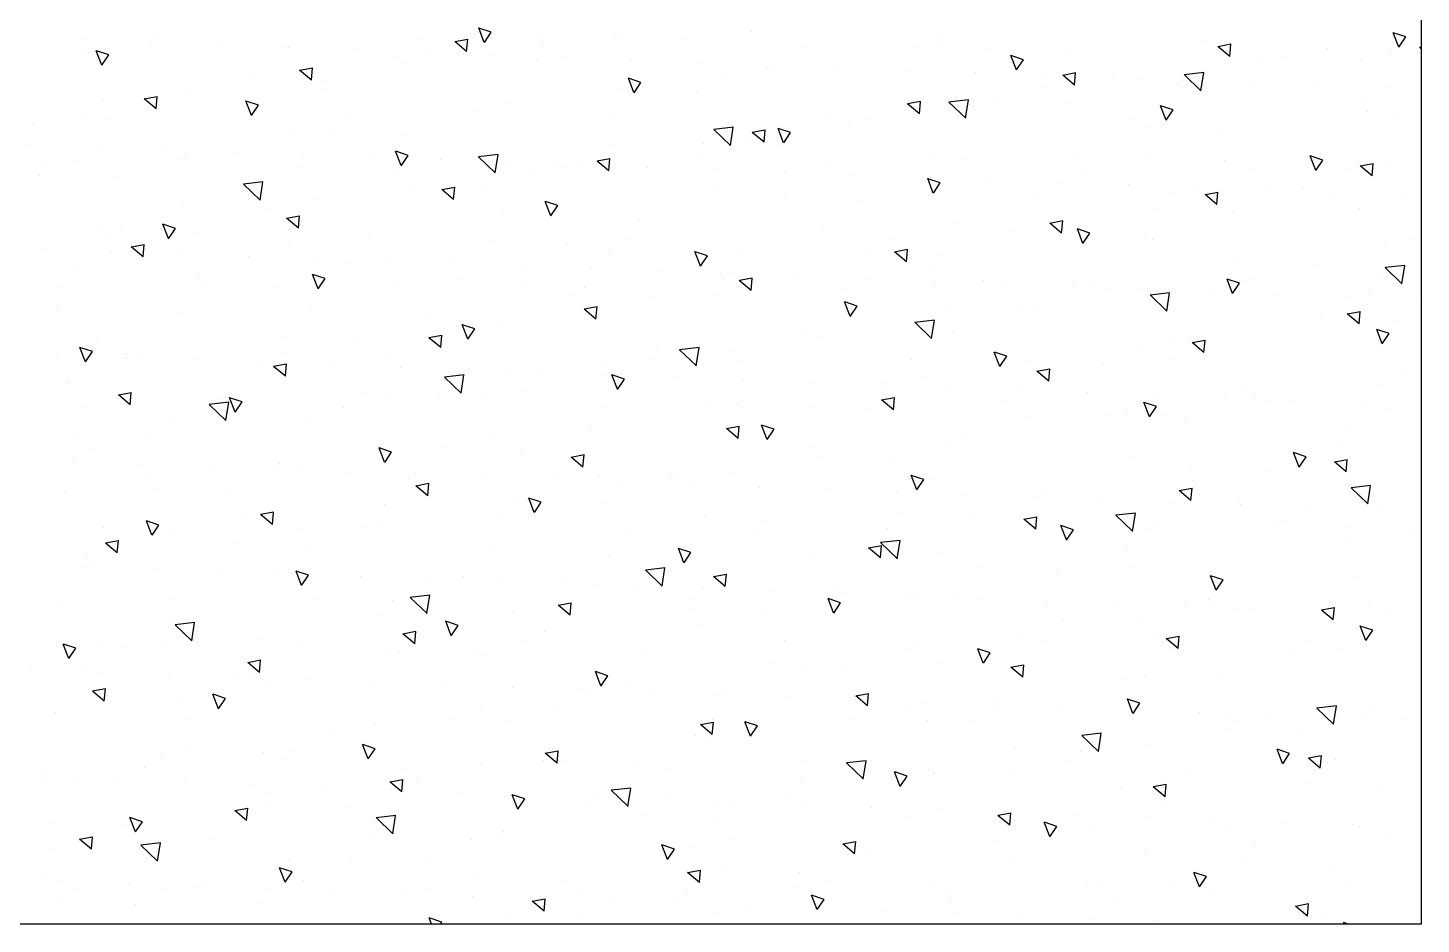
# Model space of a CAD drawing. Header units: metres. Extents: x 531689 to 532245, y 2673919 to 2674172.
# Drawn here: x 532012.807 to 532013.664, y 2674032.776 to 2674033.327 of the extents above; entities that cross this region are included whole.
import ezdxf

# ---------------------------------------------------------------- set-up
doc = ezdxf.new("R2010")
doc.units = ezdxf.units.M
doc.header["$MEASUREMENT"] = 0
doc.layers.add('IDT', color=7, linetype='Continuous')

# ---------------------------------------------------------------- blocks, each defined once
blk = doc.blocks.new('IDT')
at = {"layer": 'IDT', "color": 8}
for p, q in [((27.26703, 16.38292), (27.26703, 17.48292)), ((27.26703, 17.48292), (28.76703, 17.48292))]:
    blk.add_line(p, q, dxfattribs=at)
at = {"layer": 'IDT', "color": 8, "linetype": 'Continuous'}
for p, q in [((27.31197, 17.48292), (27.31468, 17.48201)), ((27.31437, 17.48292), (27.31472, 17.48199)), ((27.38587, 17.48277), (27.38587, 17.48277)), ((27.64554, 17.48283), (27.64554, 17.48283)), ((27.87056, 17.48292), (27.86974, 17.48169)), ((27.87599, 17.48292), (27.87746, 17.4791)), ((27.32651, 17.47671), (27.32651, 17.47671)), ((27.33704, 17.47796), (27.33638, 17.47037)), ((27.33705, 17.47796), (27.34434, 17.47184)), ((27.42815, 17.48123), (27.42815, 17.48123)), ((27.47043, 17.47969), (27.47043, 17.47969)), ((27.5127, 17.47814), (27.5127, 17.47814)), ((27.55498, 17.4766), (27.55498, 17.4766)), ((27.59726, 17.47505), (27.59726, 17.47505)), ((27.63868, 17.47401), (27.63442, 17.46769)), ((27.63872, 17.47399), (27.64214, 17.46509)), ((27.63954, 17.47351), (27.63954, 17.47351)), ((27.70217, 17.47594), (27.70217, 17.47594)), ((27.78413, 17.47798), (27.78413, 17.47798)), ((27.80672, 17.47498), (27.80605, 17.46738)), ((27.80672, 17.47498), (27.81402, 17.46885)), ((27.82901, 17.47749), (27.82901, 17.47749)), ((27.86974, 17.4817), (27.87741, 17.47912)), ((27.87492, 17.47588), (27.87492, 17.47588)), ((27.33635, 17.47052), (27.34431, 17.47199)), ((27.4546, 17.46712), (27.4546, 17.46712)), ((27.55588, 17.46976), (27.55588, 17.46976)), ((27.63442, 17.46769), (27.64209, 17.46512)), ((27.68181, 17.47196), (27.68181, 17.47196)), ((27.72409, 17.47042), (27.72409, 17.47042)), ((27.76637, 17.46888), (27.76637, 17.46888)), ((27.80602, 17.46753), (27.81398, 17.469)), ((27.80865, 17.46733), (27.80865, 17.46733)), ((27.85092, 17.46579), (27.85092, 17.46579)), ((27.981, 17.47051), (27.981, 17.47051)), ((28.05839, 17.47054), (28.05839, 17.47054)), ((28.10429, 17.46893), (28.10429, 17.46893)), ((27.31164, 17.45745), (27.31164, 17.45745)), ((27.39668, 17.46232), (27.39668, 17.46232)), ((27.40336, 17.46), (27.39909, 17.45368)), ((27.4034, 17.45998), (27.40682, 17.45109)), ((27.42036, 17.45799), (27.42036, 17.45799)), ((27.46626, 17.45637), (27.46626, 17.45637)), ((27.47246, 17.45707), (27.47246, 17.45707)), ((27.5575, 17.46194), (27.5575, 17.46194)), ((27.56985, 17.45814), (27.56985, 17.45814)), ((27.63328, 17.4567), (27.63328, 17.4567)), ((27.65181, 17.46018), (27.65181, 17.46018)), ((27.71119, 17.45735), (27.71052, 17.44976)), ((27.71119, 17.45735), (27.71849, 17.45123)), ((27.71832, 17.46157), (27.71832, 17.46157)), ((27.78526, 17.46281), (27.78526, 17.46281)), ((27.7941, 17.45633), (27.7941, 17.45633)), ((27.87914, 17.46119), (27.87914, 17.46119)), ((27.8932, 17.46424), (27.8932, 17.46424)), ((27.93548, 17.4627), (27.93548, 17.4627)), ((27.96609, 17.45711), (27.96183, 17.45079)), ((27.96614, 17.45709), (27.96955, 17.4482)), ((27.97776, 17.46115), (27.97776, 17.46115)), ((28.02003, 17.45961), (28.02003, 17.45961)), ((28.03996, 17.46082), (28.03996, 17.46082)), ((28.06231, 17.45807), (28.06231, 17.45807)), ((28.09626, 17.46153), (28.09626, 17.46153)), ((28.10459, 17.45652), (28.10459, 17.45652)), ((27.32228, 17.44932), (27.32228, 17.44932)), ((27.39909, 17.45369), (27.40677, 17.45111)), ((27.64973, 17.45104), (27.64973, 17.45104)), ((27.69563, 17.44942), (27.69563, 17.44942)), ((27.71049, 17.44991), (27.71846, 17.45138)), ((27.84868, 17.45272), (27.84868, 17.45272)), ((27.95492, 17.45595), (27.95492, 17.45595)), ((27.96183, 17.45079), (27.9695, 17.44822)), ((28.01463, 17.45586), (28.01463, 17.45586)), ((28.11573, 17.45558), (28.11573, 17.45558)), ((27.3766, 17.4433), (27.3766, 17.4433)), ((27.43754, 17.44034), (27.43754, 17.44034)), ((27.51949, 17.44239), (27.51949, 17.44239)), ((27.61566, 17.43973), (27.61499, 17.43214)), ((27.61566, 17.43973), (27.62296, 17.43361)), ((27.73077, 17.44311), (27.72651, 17.43679)), ((27.73082, 17.44308), (27.73423, 17.43419)), ((27.8791, 17.44409), (27.8791, 17.44409)), ((27.92501, 17.44247), (27.92501, 17.44247)), ((27.96394, 17.44374), (27.96394, 17.44374)), ((28.04459, 17.44415), (28.04284, 17.43285)), ((28.04454, 17.44412), (28.05485, 17.43423)), ((28.04589, 17.44578), (28.04589, 17.44578)), ((27.3688, 17.43189), (27.3688, 17.43189)), ((27.52962, 17.43151), (27.52962, 17.43151)), ((27.60597, 17.43635), (27.60597, 17.43635)), ((27.61497, 17.43229), (27.62293, 17.43376)), ((27.69044, 17.43114), (27.69044, 17.43114)), ((27.71637, 17.43492), (27.71637, 17.43492)), ((27.72651, 17.43679), (27.73418, 17.43421)), ((27.85125, 17.43076), (27.85125, 17.43076)), ((28.01207, 17.43039), (28.01207, 17.43039)), ((28.04278, 17.43286), (28.05484, 17.43426)), ((28.08464, 17.42931), (28.0926, 17.43078)), ((28.08533, 17.43675), (28.08467, 17.42916)), ((28.08533, 17.43675), (28.09263, 17.43063)), ((28.10848, 17.43713), (28.10848, 17.43713)), ((27.26717, 17.42326), (27.26717, 17.42326)), ((27.28698, 17.42991), (27.28698, 17.42991)), ((27.30522, 17.42254), (27.30522, 17.42254)), ((27.38718, 17.42459), (27.38718, 17.42459)), ((27.47045, 17.42458), (27.47045, 17.42458)), ((27.49545, 17.4291), (27.49119, 17.42278)), ((27.49119, 17.42278), (27.49886, 17.42021)), ((27.4955, 17.42908), (27.49891, 17.42019)), ((27.51635, 17.42296), (27.51635, 17.42296)), ((27.52013, 17.42211), (27.51947, 17.41452)), ((27.52013, 17.42211), (27.52743, 17.41599)), ((27.83162, 17.42594), (27.83162, 17.42594)), ((27.83535, 17.4294), (27.83535, 17.4294)), ((27.89985, 17.42731), (27.8981, 17.41601)), ((27.8998, 17.42729), (27.91011, 17.41739)), ((27.91358, 17.42798), (27.91358, 17.42798)), ((28.05818, 17.42621), (28.05392, 17.41989)), ((28.05823, 17.42619), (28.06165, 17.4173)), ((28.06472, 17.42245), (28.06472, 17.42245)), ((27.30945, 17.42171), (27.30945, 17.42171)), ((27.35172, 17.42017), (27.35172, 17.42017)), ((27.394, 17.41863), (27.394, 17.41863)), ((27.43628, 17.41708), (27.43628, 17.41708)), ((27.47856, 17.41554), (27.47856, 17.41554)), ((27.51944, 17.41467), (27.5274, 17.41614)), ((27.52083, 17.41399), (27.52083, 17.41399)), ((27.58405, 17.41712), (27.58405, 17.41712)), ((27.69982, 17.41763), (27.69982, 17.41763)), ((27.74572, 17.41601), (27.74572, 17.41601)), ((27.89805, 17.41602), (27.91011, 17.41743)), ((27.9898, 17.41913), (27.98914, 17.41154)), ((27.98981, 17.41913), (27.9971, 17.413)), ((28.05392, 17.41989), (28.0616, 17.41732)), ((28.11045, 17.42052), (28.11045, 17.42052)), ((27.42669, 17.40989), (27.42669, 17.40989)), ((27.56311, 17.41245), (27.56311, 17.41245)), ((27.60539, 17.4109), (27.60539, 17.4109)), ((27.64767, 17.40936), (27.64767, 17.40936)), ((27.68994, 17.40782), (27.68994, 17.40782)), ((27.69931, 17.40814), (27.69931, 17.40814)), ((27.73222, 17.40627), (27.73222, 17.40627)), ((27.75512, 17.41047), (27.75337, 17.39918)), ((27.75507, 17.41045), (27.76538, 17.40056)), ((27.7745, 17.40473), (27.7745, 17.40473)), ((27.78126, 17.41019), (27.78126, 17.41019)), ((27.82286, 17.41221), (27.8186, 17.40589)), ((27.8186, 17.40589), (27.82628, 17.40331)), ((27.82291, 17.41218), (27.82633, 17.40329)), ((27.92919, 17.41068), (27.92919, 17.41068)), ((27.9751, 17.40906), (27.9751, 17.40906)), ((27.98911, 17.41169), (27.99707, 17.41315)), ((27.29116, 17.39812), (27.29116, 17.39812)), ((27.33707, 17.3965), (27.33707, 17.3965)), ((27.42391, 17.39705), (27.43187, 17.39852)), ((27.4246, 17.40449), (27.42394, 17.3969)), ((27.4246, 17.40449), (27.4319, 17.39837)), ((27.45173, 17.39932), (27.45173, 17.39932)), ((27.58754, 17.3982), (27.58328, 17.39188)), ((27.58759, 17.39818), (27.59101, 17.38929)), ((27.65606, 17.40294), (27.65606, 17.40294)), ((27.75331, 17.39919), (27.76538, 17.40059)), ((27.81678, 17.40318), (27.81678, 17.40318)), ((27.85905, 17.40164), (27.85905, 17.40164)), ((27.89427, 17.40151), (27.89361, 17.39391)), ((27.89428, 17.4015), (27.90157, 17.39538)), ((27.90133, 17.40009), (27.90133, 17.40009)), ((27.94361, 17.39855), (27.94361, 17.39855)), ((27.97813, 17.40272), (27.97813, 17.40272)), ((27.98589, 17.39701), (27.98589, 17.39701)), ((27.4094, 17.38825), (27.4094, 17.38825)), ((27.52054, 17.39117), (27.52054, 17.39117)), ((27.56644, 17.38955), (27.56644, 17.38955)), ((27.56699, 17.39034), (27.56699, 17.39034)), ((27.57022, 17.38788), (27.57022, 17.38788)), ((27.58328, 17.39188), (27.59096, 17.38931)), ((27.61039, 17.39363), (27.60863, 17.38234)), ((27.61034, 17.39361), (27.62065, 17.38372)), ((27.64895, 17.39239), (27.64895, 17.39239)), ((27.88544, 17.39599), (27.88544, 17.39599)), ((27.89358, 17.39406), (27.90154, 17.39553)), ((28.02816, 17.39546), (28.02816, 17.39546)), ((28.07044, 17.39392), (28.07044, 17.39392)), ((28.09339, 17.39374), (28.09339, 17.39374)), ((28.11272, 17.39237), (28.11272, 17.39237)), ((28.11481, 17.38904), (28.11481, 17.38904)), ((27.31942, 17.38152), (27.31942, 17.38152)), ((27.32435, 17.38338), (27.32435, 17.38338)), ((27.32838, 17.37943), (27.33634, 17.3809)), ((27.32907, 17.38687), (27.32841, 17.37928)), ((27.32908, 17.38687), (27.33637, 17.38074)), ((27.35222, 17.38419), (27.34796, 17.37788)), ((27.35227, 17.38417), (27.35568, 17.37528)), ((27.48517, 17.38301), (27.48517, 17.38301)), ((27.60858, 17.38235), (27.62064, 17.38375)), ((27.64599, 17.38264), (27.64599, 17.38264)), ((27.73103, 17.3875), (27.73103, 17.3875)), ((27.74991, 17.38422), (27.74991, 17.38422)), ((27.79582, 17.3826), (27.79582, 17.3826)), ((27.79875, 17.38388), (27.79808, 17.37629)), ((27.79875, 17.38388), (27.80605, 17.37776)), ((27.80681, 17.38226), (27.80681, 17.38226)), ((27.84582, 17.38492), (27.84582, 17.38492)), ((27.89185, 17.38713), (27.89185, 17.38713)), ((27.91496, 17.3813), (27.9107, 17.37499)), ((27.91501, 17.38128), (27.91842, 17.37239)), ((27.96763, 17.38189), (27.96763, 17.38189)), ((28.05267, 17.38676), (28.05267, 17.38676)), ((27.34796, 17.37788), (27.35564, 17.3753)), ((27.43467, 17.37254), (27.43467, 17.37254)), ((27.46565, 17.3768), (27.4639, 17.3655)), ((27.4656, 17.37677), (27.47591, 17.36688)), ((27.47678, 17.37648), (27.47678, 17.37648)), ((27.51663, 17.37459), (27.51663, 17.37459)), ((27.79805, 17.37644), (27.80601, 17.37791)), ((27.9107, 17.37499), (27.91837, 17.37241)), ((27.96107, 17.37594), (27.96107, 17.37594)), ((27.97928, 17.37727), (27.97928, 17.37727)), ((28.02519, 17.37565), (28.02519, 17.37565)), ((28.04303, 17.37799), (28.04303, 17.37799)), ((27.34125, 17.36471), (27.34125, 17.36471)), ((27.38716, 17.36309), (27.38716, 17.36309)), ((27.46385, 17.36551), (27.47591, 17.36691)), ((27.67964, 17.3673), (27.67538, 17.36098)), ((27.67969, 17.36728), (27.6831, 17.35838)), ((27.70322, 17.36626), (27.70255, 17.35867)), ((27.70322, 17.36626), (27.71052, 17.36014)), ((27.70615, 17.36953), (27.70615, 17.36953)), ((27.7135, 17.36712), (27.7135, 17.36712)), ((27.93553, 17.36258), (27.93553, 17.36258)), ((27.27669, 17.3573), (27.27669, 17.3573)), ((27.30236, 17.35475), (27.30236, 17.35475)), ((27.31897, 17.35575), (27.31897, 17.35575)), ((27.32092, 17.35996), (27.31917, 17.34867)), ((27.32087, 17.35994), (27.33118, 17.35004)), ((27.36125, 17.35421), (27.36125, 17.35421)), ((27.38151, 17.35782), (27.38151, 17.35782)), ((27.38431, 17.35679), (27.38431, 17.35679)), ((27.44432, 17.35329), (27.44006, 17.34698)), ((27.44437, 17.35327), (27.44778, 17.34438)), ((27.54233, 17.35745), (27.54233, 17.35745)), ((27.57063, 17.35776), (27.57063, 17.35776)), ((27.61653, 17.35614), (27.61653, 17.35614)), ((27.67538, 17.36098), (27.68305, 17.35841)), ((27.70253, 17.35882), (27.71049, 17.36029)), ((27.70315, 17.35707), (27.70315, 17.35707)), ((27.82876, 17.35814), (27.82876, 17.35814)), ((27.86397, 17.3567), (27.86397, 17.3567)), ((27.91071, 17.36019), (27.91071, 17.36019)), ((28.02479, 17.35632), (28.02479, 17.35632)), ((27.29749, 17.35002), (27.29749, 17.35002)), ((27.31911, 17.34867), (27.33117, 17.35008)), ((27.40352, 17.35266), (27.40352, 17.35266)), ((27.44006, 17.34698), (27.44773, 17.3444)), ((27.4458, 17.35112), (27.4458, 17.35112)), ((27.48808, 17.34958), (27.48808, 17.34958)), ((27.53036, 17.34803), (27.53036, 17.34803)), ((27.57263, 17.34649), (27.57263, 17.34649)), ((27.58118, 17.34932), (27.58118, 17.34932)), ((27.60769, 17.34864), (27.60702, 17.34105)), ((27.60769, 17.34864), (27.61499, 17.34252)), ((27.61491, 17.34494), (27.61491, 17.34494)), ((27.8, 17.35081), (27.8, 17.35081)), ((27.84591, 17.34919), (27.84591, 17.34919)), ((28.00705, 17.3504), (28.00279, 17.34409)), ((28.0071, 17.35038), (28.01051, 17.34149)), ((28.07736, 17.34566), (28.0767, 17.33807)), ((28.07736, 17.34566), (28.08466, 17.33953)), ((28.10759, 17.35272), (28.10759, 17.35272)), ((27.52687, 17.34307), (27.52687, 17.34307)), ((27.607, 17.3412), (27.61496, 17.34267)), ((27.65719, 17.3434), (27.65719, 17.3434)), ((27.69644, 17.34034), (27.69644, 17.34034)), ((27.69947, 17.34185), (27.69947, 17.34185)), ((27.74174, 17.34031), (27.74174, 17.34031)), ((27.75624, 17.33612), (27.75624, 17.33612)), ((27.77173, 17.3364), (27.76747, 17.33008)), ((27.77178, 17.33638), (27.77519, 17.32748)), ((27.7784, 17.34239), (27.7784, 17.34239)), ((27.78402, 17.33876), (27.78402, 17.33876)), ((27.8263, 17.33722), (27.8263, 17.33722)), ((28.00279, 17.34409), (28.01047, 17.34151)), ((28.02937, 17.34386), (28.02937, 17.34386)), ((28.07528, 17.34224), (28.07528, 17.34224)), ((28.07667, 17.33822), (28.08463, 17.33968)), ((27.39134, 17.3313), (27.39134, 17.3313)), ((27.43725, 17.32968), (27.43725, 17.32968)), ((27.44887, 17.33153), (27.44887, 17.33153)), ((27.51216, 17.33102), (27.5115, 17.32343)), ((27.51216, 17.33102), (27.51946, 17.3249)), ((27.76747, 17.33008), (27.77515, 17.32751)), ((27.86858, 17.33568), (27.86858, 17.33568)), ((27.91085, 17.33413), (27.91085, 17.33413)), ((27.95313, 17.33259), (27.95313, 17.33259)), ((27.97527, 17.33492), (27.97527, 17.33492)), ((27.98183, 17.32803), (27.98117, 17.32044)), ((27.98184, 17.32803), (27.98913, 17.32191)), ((27.98562, 17.32917), (27.98562, 17.32917)), ((27.99541, 17.33104), (27.99541, 17.33104)), ((28.03769, 17.3295), (28.03769, 17.3295)), ((28.07996, 17.32795), (28.07996, 17.32795)), ((27.51147, 17.32358), (27.51943, 17.32505)), ((27.53641, 17.32239), (27.53215, 17.31608)), ((27.53646, 17.32237), (27.53987, 17.31348)), ((27.56413, 17.32255), (27.56413, 17.32255)), ((27.62072, 17.32435), (27.62072, 17.32435)), ((27.64608, 17.32459), (27.64608, 17.32459)), ((27.66662, 17.32273), (27.66662, 17.32273)), ((27.98114, 17.32059), (27.9891, 17.32206)), ((28.09053, 17.32594), (28.09053, 17.32594)), ((28.09915, 17.3195), (28.09488, 17.31318)), ((28.09919, 17.31948), (28.10261, 17.31059)), ((28.12224, 17.32641), (28.12224, 17.32641)), ((27.31655, 17.31373), (27.31655, 17.31373)), ((27.34759, 17.31661), (27.34759, 17.31661)), ((27.41663, 17.3134), (27.41597, 17.30581)), ((27.41664, 17.3134), (27.42393, 17.30727)), ((27.42211, 17.31419), (27.42211, 17.31419)), ((27.53215, 17.31608), (27.53982, 17.3135)), ((27.58293, 17.31381), (27.58293, 17.31381)), ((27.74375, 17.31344), (27.74375, 17.31344)), ((27.84295, 17.31713), (27.84295, 17.31713)), ((27.85009, 17.3174), (27.85009, 17.3174)), ((27.8863, 17.31041), (27.88564, 17.30282)), ((27.88631, 17.31041), (27.8936, 17.30429)), ((27.896, 17.31578), (27.896, 17.31578)), ((27.90457, 17.31307), (27.90457, 17.31307)), ((28.06539, 17.31269), (28.06539, 17.31269)), ((28.07947, 17.31045), (28.07947, 17.31045)), ((28.09489, 17.31319), (28.10256, 17.31061)), ((27.30109, 17.30839), (27.29683, 17.30207)), ((27.29683, 17.30207), (27.3045, 17.2995)), ((27.30114, 17.30837), (27.30455, 17.29947)), ((27.33707, 17.30932), (27.33707, 17.30932)), ((27.41594, 17.30596), (27.4239, 17.30743)), ((27.43181, 17.30475), (27.43181, 17.30475)), ((27.49789, 17.30895), (27.49789, 17.30895)), ((27.51376, 17.3068), (27.51376, 17.3068)), ((27.57696, 17.30966), (27.57696, 17.30966)), ((27.6587, 17.30857), (27.6587, 17.30857)), ((27.80633, 17.30271), (27.80633, 17.30271)), ((27.81952, 17.3082), (27.81952, 17.3082)), ((27.86383, 17.3055), (27.85956, 17.29918)), ((27.86387, 17.30547), (27.86729, 17.29658)), ((27.88561, 17.30297), (27.89357, 17.30444)), ((27.95821, 17.30815), (27.95821, 17.30815)), ((27.98034, 17.30782), (27.98034, 17.30782)), ((28.02357, 17.30861), (28.02182, 17.29731)), ((28.02352, 17.30858), (28.03383, 17.29869)), ((28.04017, 17.31019), (28.04017, 17.31019)), ((27.3211, 17.29577), (27.32044, 17.28818)), ((27.32111, 17.29577), (27.3284, 17.28965)), ((27.44143, 17.29789), (27.44143, 17.29789)), ((27.48734, 17.29627), (27.48734, 17.29627)), ((27.71064, 17.29933), (27.71064, 17.29933)), ((27.85956, 17.29918), (27.86724, 17.2966)), ((28.02176, 17.29732), (28.03382, 17.29872)), ((28.03571, 17.29576), (28.03571, 17.29576)), ((27.28563, 17.29209), (27.28563, 17.29209)), ((27.29949, 17.28695), (27.29949, 17.28695)), ((27.32041, 17.28834), (27.32837, 17.2898)), ((27.32791, 17.29055), (27.32791, 17.29055)), ((27.37019, 17.289), (27.37019, 17.289)), ((27.38145, 17.289), (27.38145, 17.289)), ((27.41247, 17.28746), (27.41247, 17.28746)), ((27.45474, 17.28591), (27.45474, 17.28591)), ((27.6285, 17.29149), (27.62424, 17.28517)), ((27.62424, 17.28517), (27.63192, 17.2826)), ((27.62855, 17.29147), (27.63197, 17.28258)), ((27.67081, 17.29094), (27.67081, 17.29094)), ((27.71671, 17.28932), (27.71671, 17.28932)), ((27.79008, 17.28535), (27.79804, 17.28682)), ((27.79078, 17.29279), (27.79011, 17.2852)), ((27.79078, 17.29279), (27.79808, 17.28667)), ((27.82589, 17.29035), (27.82589, 17.29035)), ((27.87883, 17.29177), (27.87708, 17.28048)), ((27.87878, 17.29175), (27.88909, 17.28185)), ((27.90785, 17.29239), (27.90785, 17.29239)), ((28.10472, 17.28493), (28.10472, 17.28493)), ((27.39318, 17.27749), (27.38892, 17.27117)), ((27.39323, 17.27746), (27.39665, 17.26857)), ((27.39422, 17.28376), (27.39422, 17.28376)), ((27.39768, 17.2832), (27.39768, 17.2832)), ((27.49702, 17.28437), (27.49702, 17.28437)), ((27.5393, 17.28282), (27.5393, 17.28282)), ((27.55504, 17.28338), (27.55504, 17.28338)), ((27.57832, 17.28153), (27.57832, 17.28153)), ((27.58158, 17.28128), (27.58158, 17.28128)), ((27.62385, 17.27974), (27.62385, 17.27974)), ((27.62705, 17.27625), (27.62705, 17.27625)), ((27.66613, 17.27819), (27.66613, 17.27819)), ((27.70841, 17.27665), (27.70841, 17.27665)), ((27.71586, 17.28301), (27.71586, 17.28301)), ((27.87668, 17.28263), (27.87668, 17.28263)), ((27.87703, 17.28048), (27.88909, 17.28189)), ((27.90018, 17.28399), (27.90018, 17.28399)), ((27.94609, 17.28237), (27.94609, 17.28237)), ((28.0375, 17.28226), (28.0375, 17.28226)), ((27.30805, 17.26981), (27.30805, 17.26981)), ((27.38892, 17.27117), (27.3966, 17.26859)), ((27.69358, 17.27255), (27.69358, 17.27255)), ((27.69456, 17.26773), (27.70252, 17.2692)), ((27.69525, 17.27517), (27.69458, 17.26758)), ((27.69525, 17.27517), (27.70255, 17.26905)), ((27.7341, 17.27493), (27.73235, 17.26364)), ((27.73405, 17.27491), (27.74436, 17.26502)), ((27.75069, 17.2751), (27.75069, 17.2751)), ((27.77553, 17.2746), (27.77553, 17.2746)), ((27.79296, 17.27356), (27.79296, 17.27356)), ((27.83524, 17.27201), (27.83524, 17.27201)), ((27.85642, 17.2693), (27.85642, 17.2693)), ((27.87752, 17.27047), (27.87752, 17.27047)), ((27.9198, 17.26893), (27.9198, 17.26893)), ((27.95592, 17.2746), (27.95166, 17.26828)), ((27.95166, 17.26828), (27.95933, 17.2657)), ((27.95597, 17.27457), (27.95938, 17.26568)), ((27.446, 17.26373), (27.446, 17.26373)), ((27.49152, 17.26448), (27.49152, 17.26448)), ((27.53743, 17.26286), (27.53743, 17.26286)), ((27.7206, 17.26059), (27.71634, 17.25427)), ((27.72065, 17.26057), (27.72406, 17.25168)), ((27.73229, 17.26365), (27.74435, 17.26505)), ((27.96207, 17.26738), (27.96207, 17.26738)), ((27.9724, 17.26713), (27.9724, 17.26713)), ((28.00435, 17.26584), (28.00435, 17.26584)), ((28.04663, 17.26429), (28.04663, 17.26429)), ((28.0858, 17.26235), (28.0858, 17.26235)), ((28.08891, 17.26275), (28.08891, 17.26275)), ((27.56126, 17.25475), (27.56126, 17.25475)), ((27.58937, 17.2581), (27.58761, 17.2468)), ((27.58932, 17.25807), (27.59962, 17.24818)), ((27.59903, 17.25011), (27.60699, 17.25158)), ((27.59972, 17.25755), (27.59906, 17.24996)), ((27.59972, 17.25755), (27.60702, 17.25142)), ((27.64322, 17.2568), (27.64322, 17.2568)), ((27.71634, 17.25427), (27.72401, 17.2517)), ((27.7209, 17.25753), (27.7209, 17.25753)), ((27.7668, 17.25591), (27.7668, 17.25591)), ((27.95027, 17.25058), (27.95027, 17.25058)), ((28.06939, 17.25456), (28.06873, 17.24697)), ((28.0694, 17.25456), (28.07669, 17.24844)), ((28.08766, 17.25815), (28.08766, 17.25815)), ((27.31369, 17.24593), (27.31369, 17.24593)), ((27.44777, 17.24979), (27.44777, 17.24979)), ((27.48528, 17.24659), (27.48102, 17.24027)), ((27.48533, 17.24656), (27.48874, 17.23767)), ((27.58756, 17.24681), (27.59962, 17.24821)), ((27.67714, 17.24284), (27.67714, 17.24284)), ((27.84009, 17.24933), (27.84009, 17.24933)), ((27.99618, 17.24896), (27.99618, 17.24896)), ((28.0373, 17.2424), (28.0373, 17.2424)), ((28.04801, 17.24369), (28.04375, 17.23738)), ((28.04806, 17.24367), (28.05148, 17.23478)), ((28.0687, 17.24712), (28.07666, 17.24859)), ((27.274, 17.2405), (27.274, 17.2405)), ((27.31224, 17.23802), (27.31224, 17.23802)), ((27.34978, 17.23526), (27.34978, 17.23526)), ((27.35814, 17.2364), (27.35814, 17.2364)), ((27.42894, 17.23695), (27.42894, 17.23695)), ((27.43482, 17.24012), (27.43482, 17.24012)), ((27.44463, 17.24126), (27.44288, 17.22996)), ((27.44458, 17.24123), (27.45489, 17.23134)), ((27.48102, 17.24027), (27.48869, 17.23769)), ((27.5035, 17.23249), (27.51146, 17.23396)), ((27.50419, 17.23993), (27.50353, 17.23233)), ((27.50419, 17.23993), (27.51149, 17.2338)), ((27.5106, 17.23488), (27.5106, 17.23488)), ((27.5109, 17.239), (27.5109, 17.239)), ((27.59564, 17.23975), (27.59564, 17.23975)), ((27.67142, 17.23451), (27.67142, 17.23451)), ((27.75646, 17.23938), (27.75646, 17.23938)), ((27.83224, 17.23413), (27.83224, 17.23413)), ((27.90651, 17.23589), (27.90651, 17.23589)), ((27.91728, 17.239), (27.91728, 17.239)), ((27.95535, 17.24035), (27.95535, 17.24035)), ((27.97386, 17.23694), (27.9732, 17.22935)), ((27.97387, 17.23694), (27.98116, 17.23082)), ((27.99306, 17.23376), (27.99306, 17.23376)), ((28.04375, 17.23738), (28.05143, 17.2348)), ((28.0781, 17.23863), (28.0781, 17.23863)), ((27.29376, 17.22794), (27.29376, 17.22794)), ((27.33604, 17.2264), (27.33604, 17.2264)), ((27.37832, 17.22485), (27.37832, 17.22485)), ((27.44283, 17.22997), (27.45489, 17.23137)), ((27.54161, 17.23107), (27.54161, 17.23107)), ((27.58752, 17.22945), (27.58752, 17.22945)), ((27.70777, 17.23153), (27.70777, 17.23153)), ((27.81269, 17.22969), (27.80843, 17.22337)), ((27.81274, 17.22967), (27.81615, 17.22078)), ((27.97317, 17.2295), (27.98113, 17.23097)), ((27.26848, 17.22333), (27.26848, 17.22333)), ((27.29663, 17.21916), (27.29663, 17.21916)), ((27.2999, 17.22442), (27.29815, 17.21313)), ((27.29985, 17.2244), (27.31016, 17.2145)), ((27.37858, 17.2212), (27.37858, 17.2212)), ((27.40797, 17.21487), (27.41593, 17.21633)), ((27.40866, 17.2223), (27.408, 17.21471)), ((27.40867, 17.2223), (27.41596, 17.21618)), ((27.4206, 17.22331), (27.4206, 17.22331)), ((27.46287, 17.22176), (27.46287, 17.22176)), ((27.49786, 17.21638), (27.49786, 17.21638)), ((27.50515, 17.22022), (27.50515, 17.22022)), ((27.54743, 17.21868), (27.54743, 17.21868)), ((27.58971, 17.21713), (27.58971, 17.21713)), ((27.77099, 17.22412), (27.77099, 17.22412)), ((27.80843, 17.22337), (27.81611, 17.2208)), ((27.81689, 17.2225), (27.81689, 17.2225)), ((27.82303, 17.22255), (27.82303, 17.22255)), ((27.87833, 17.21932), (27.87767, 17.21173)), ((27.87834, 17.21932), (27.88563, 17.2132)), ((27.90499, 17.2246), (27.90499, 17.2246)), ((28.00036, 17.21717), (28.00036, 17.21717)), ((28.10186, 17.21713), (28.10186, 17.21713)), ((27.29809, 17.21313), (27.31015, 17.21454)), ((27.40694, 17.20969), (27.40694, 17.20969)), ((27.56776, 17.20932), (27.56776, 17.20932)), ((27.57737, 17.21568), (27.57311, 17.20937)), ((27.57311, 17.20937), (27.58079, 17.20679)), ((27.57546, 17.21373), (27.57546, 17.21373)), ((27.57742, 17.21566), (27.58083, 17.20677)), ((27.63198, 17.21559), (27.63198, 17.21559)), ((27.67426, 17.21404), (27.67426, 17.21404)), ((27.71654, 17.2125), (27.71654, 17.2125)), ((27.72723, 17.20943), (27.72723, 17.20943)), ((27.72858, 17.20894), (27.72858, 17.20894)), ((27.75882, 17.21095), (27.75882, 17.21095)), ((27.80109, 17.20941), (27.80109, 17.20941)), ((27.84337, 17.20787), (27.84337, 17.20787)), ((27.87764, 17.21188), (27.8856, 17.21335)), ((27.88939, 17.20857), (27.88939, 17.20857)), ((28.04627, 17.21555), (28.04627, 17.21555)), ((28.05021, 17.2082), (28.05021, 17.2082)), ((27.31313, 17.20468), (27.31247, 17.19709)), ((27.31314, 17.20468), (27.32043, 17.19856)), ((27.34205, 17.20168), (27.33779, 17.19536)), ((27.3421, 17.20166), (27.34551, 17.19277)), ((27.36233, 17.20461), (27.36233, 17.20461)), ((27.40823, 17.20299), (27.40823, 17.20299)), ((27.69071, 17.20475), (27.69071, 17.20475)), ((27.77267, 17.2068), (27.77267, 17.2068)), ((27.78281, 17.2017), (27.78214, 17.19411)), ((27.78281, 17.2017), (27.79011, 17.19558)), ((27.88565, 17.20632), (27.88565, 17.20632)), ((27.92793, 17.20478), (27.92793, 17.20478)), ((27.9566, 17.20248), (27.9566, 17.20248)), ((27.96954, 17.19933), (27.96954, 17.19933)), ((27.9702, 17.20323), (27.9702, 17.20323)), ((28.01248, 17.20169), (28.01248, 17.20169)), ((28.05476, 17.20014), (28.05476, 17.20014)), ((27.31244, 17.19724), (27.3204, 17.19871)), ((27.33779, 17.19536), (27.34547, 17.19279)), ((27.44314, 17.19594), (27.44314, 17.19594)), ((27.5917, 17.19766), (27.5917, 17.19766)), ((27.63761, 17.19604), (27.63761, 17.19604)), ((27.78211, 17.19426), (27.79008, 17.19573)), ((27.82108, 17.19071), (27.82108, 17.19071)), ((27.90479, 17.19879), (27.90053, 17.19247)), ((27.90053, 17.19247), (27.9082, 17.1899)), ((27.90484, 17.19877), (27.90825, 17.18987)), ((28.0848, 17.19035), (28.0848, 17.19035)), ((28.09704, 17.1986), (28.09704, 17.1986)), ((27.31857, 17.18992), (27.31857, 17.18992)), ((27.54795, 17.18297), (27.54795, 17.18297)), ((27.5584, 17.18696), (27.5584, 17.18696)), ((27.64035, 17.189), (27.64035, 17.189)), ((27.66947, 17.18478), (27.66521, 17.17847)), ((27.66951, 17.18476), (27.67293, 17.17587)), ((27.68728, 17.18408), (27.68661, 17.17649)), ((27.68728, 17.18408), (27.69458, 17.17795)), ((27.86698, 17.18909), (27.86698, 17.18909)), ((28.05045, 17.18376), (28.05045, 17.18376)), ((28.09636, 17.18214), (28.09636, 17.18214)), ((27.31082, 17.17814), (27.31082, 17.17814)), ((27.66521, 17.17847), (27.67288, 17.17589)), ((27.68659, 17.17664), (27.69455, 17.17811)), ((27.77732, 17.17602), (27.77732, 17.17602)), ((27.83722, 17.18153), (27.83722, 17.18153)), ((28.03444, 17.1746), (28.03444, 17.1746)), ((27.28672, 17.16643), (27.28672, 17.16643)), ((27.41242, 17.1712), (27.41242, 17.1712)), ((27.42608, 17.16916), (27.42608, 17.16916)), ((27.43415, 17.17078), (27.42988, 17.16446)), ((27.43419, 17.17076), (27.43761, 17.16186)), ((27.44754, 17.16606), (27.44754, 17.16606)), ((27.45833, 17.16958), (27.45833, 17.16958)), ((27.50804, 17.17121), (27.50804, 17.17121)), ((27.59175, 17.16646), (27.59109, 17.15886)), ((27.59175, 17.16645), (27.59905, 17.16033)), ((27.60836, 17.16569), (27.60836, 17.16569)), ((27.76917, 17.16531), (27.76917, 17.16531)), ((27.92999, 17.16494), (27.92999, 17.16494)), ((27.95248, 17.17255), (27.95248, 17.17255)), ((27.99688, 17.16789), (27.99262, 17.16157)), ((27.99693, 17.16787), (28.00034, 17.15897)), ((28.00255, 17.17307), (28.0008, 17.16177)), ((28.0025, 17.17304), (28.01281, 17.16315)), ((28.00669, 17.16907), (28.00669, 17.16907)), ((27.30329, 17.16198), (27.30329, 17.16198)), ((27.34556, 17.16044), (27.34556, 17.16044)), ((27.36249, 17.16119), (27.36249, 17.16119)), ((27.36866, 17.15651), (27.36866, 17.15651)), ((27.38784, 17.15889), (27.38784, 17.15889)), ((27.42989, 17.16446), (27.43756, 17.16189)), ((27.43012, 17.15735), (27.43012, 17.15735)), ((27.52331, 17.16082), (27.52331, 17.16082)), ((27.59106, 17.15902), (27.59902, 17.16048)), ((27.64179, 17.16425), (27.64179, 17.16425)), ((27.68413, 17.16044), (27.68413, 17.16044)), ((27.6877, 17.16263), (27.6877, 17.16263)), ((27.70491, 17.16374), (27.70491, 17.16374)), ((27.84495, 17.16007), (27.84495, 17.16007)), ((27.85781, 17.15623), (27.85606, 17.14494)), ((27.85776, 17.15621), (27.86807, 17.14631)), ((27.87117, 17.1573), (27.87117, 17.1573)), ((27.90212, 17.1568), (27.90212, 17.1568)), ((27.99262, 17.16157), (28.00029, 17.159)), ((28.00074, 17.16178), (28.0128, 17.16318)), ((28.00577, 17.15969), (28.00577, 17.15969)), ((28.06073, 17.15603), (28.06869, 17.1575)), ((28.06142, 17.16347), (28.06076, 17.15588)), ((28.06143, 17.16347), (28.06872, 17.15735)), ((28.09081, 17.16456), (28.09081, 17.16456)), ((27.29376, 17.15136), (27.29376, 17.15136)), ((27.37572, 17.15341), (27.37572, 17.15341)), ((27.4724, 17.1558), (27.4724, 17.1558)), ((27.49622, 17.14883), (27.49556, 17.14124)), ((27.49622, 17.14883), (27.50352, 17.14271)), ((27.51467, 17.15426), (27.51467, 17.15426)), ((27.55695, 17.15271), (27.55695, 17.15271)), ((27.59804, 17.14956), (27.59804, 17.14956)), ((27.59923, 17.15117), (27.59923, 17.15117)), ((27.64151, 17.14962), (27.64151, 17.14962)), ((27.68378, 17.14808), (27.68378, 17.14808)), ((27.76156, 17.15388), (27.7573, 17.14757)), ((27.7573, 17.14757), (27.76497, 17.14499)), ((27.76161, 17.15386), (27.76502, 17.14497)), ((27.82016, 17.15476), (27.82016, 17.15476)), ((27.91707, 17.15568), (27.91707, 17.15568)), ((28.09899, 17.14933), (28.09899, 17.14933)), ((28.10054, 17.15035), (28.10054, 17.15035)), ((27.27904, 17.14312), (27.27904, 17.14312)), ((27.49553, 17.14139), (27.50349, 17.14286)), ((27.52624, 17.13988), (27.52198, 17.13356)), ((27.52629, 17.13986), (27.5297, 17.13096)), ((27.57259, 17.14594), (27.57259, 17.14594)), ((27.71308, 17.13939), (27.71133, 17.1281)), ((27.71303, 17.13937), (27.72334, 17.12948)), ((27.72606, 17.14654), (27.72606, 17.14654)), ((27.76834, 17.14499), (27.76834, 17.14499)), ((27.7698, 17.13901), (27.7698, 17.13901)), ((27.81062, 17.14345), (27.81062, 17.14345)), ((27.82741, 17.14261), (27.82741, 17.14261)), ((27.85289, 17.1419), (27.85289, 17.1419)), ((27.85601, 17.14494), (27.86807, 17.14635)), ((27.89517, 17.14036), (27.89517, 17.14036)), ((27.9652, 17.13841), (27.97316, 17.13988)), ((27.96589, 17.14585), (27.96523, 17.13826)), ((27.9659, 17.14585), (27.97319, 17.13973)), ((27.40069, 17.13121), (27.40003, 17.12362)), ((27.4007, 17.13121), (27.40799, 17.12509)), ((27.41965, 17.13563), (27.41965, 17.13563)), ((27.46251, 17.13779), (27.46251, 17.13779)), ((27.50842, 17.13617), (27.50842, 17.13617)), ((27.52198, 17.13356), (27.52965, 17.13099)), ((27.58047, 17.13525), (27.58047, 17.13525)), ((27.68785, 17.13696), (27.68785, 17.13696)), ((27.69188, 17.13084), (27.69188, 17.13084)), ((27.74129, 17.13488), (27.74129, 17.13488)), ((27.90211, 17.13451), (27.90211, 17.13451)), ((27.93745, 17.13881), (27.93745, 17.13881)), ((27.96668, 17.13154), (27.96668, 17.13154)), ((27.97973, 17.13727), (27.97973, 17.13727)), ((28.022, 17.13573), (28.022, 17.13573)), ((28.05678, 17.13566), (28.05678, 17.13566)), ((28.06293, 17.13413), (28.06293, 17.13413)), ((28.06428, 17.13418), (28.06428, 17.13418)), ((28.08897, 17.13699), (28.08471, 17.13067)), ((28.08471, 17.13067), (28.09239, 17.12809)), ((28.08902, 17.13696), (28.09244, 17.12807)), ((28.10656, 17.13264), (28.10656, 17.13264)), ((27.29092, 17.12587), (27.28666, 17.11955)), ((27.29097, 17.12585), (27.29438, 17.11696)), ((27.4, 17.12377), (27.40796, 17.12524)), ((27.41875, 17.1231), (27.41875, 17.1231)), ((27.44027, 17.12814), (27.44027, 17.12814)), ((27.56834, 17.12256), (27.56659, 17.11126)), ((27.56829, 17.12253), (27.5786, 17.11264)), ((27.71127, 17.12811), (27.72333, 17.12951)), ((27.73779, 17.12922), (27.73779, 17.12922)), ((27.85365, 17.12298), (27.84939, 17.11666)), ((27.8537, 17.12296), (27.85712, 17.11407)), ((27.86967, 17.12079), (27.87763, 17.12226)), ((27.87037, 17.12823), (27.8697, 17.12064)), ((27.87037, 17.12823), (27.87767, 17.12211)), ((27.92126, 17.12389), (27.92126, 17.12389)), ((27.96716, 17.12227), (27.96716, 17.12227)), ((28.08193, 17.12256), (28.08193, 17.12256)), ((27.28666, 17.11956), (27.29433, 17.11698)), ((27.30516, 17.11359), (27.3045, 17.106)), ((27.30517, 17.11359), (27.31246, 17.10747)), ((27.55553, 17.11916), (27.55553, 17.11916)), ((27.63749, 17.12121), (27.63749, 17.12121)), ((27.64813, 17.11615), (27.64813, 17.11615)), ((27.83436, 17.11374), (27.83436, 17.11374)), ((27.84939, 17.11666), (27.85707, 17.11409)), ((27.28323, 17.11133), (27.28323, 17.11133)), ((27.30447, 17.10615), (27.31243, 17.10762)), ((27.30796, 17.11034), (27.30796, 17.11034)), ((27.32913, 17.10971), (27.32913, 17.10971)), ((27.42361, 17.10572), (27.42186, 17.09442)), ((27.42356, 17.10569), (27.43387, 17.0958)), ((27.56654, 17.11127), (27.5786, 17.11267)), ((27.61833, 17.10898), (27.61407, 17.10266)), ((27.61838, 17.10895), (27.6218, 17.10006)), ((27.77414, 17.10317), (27.78211, 17.10464)), ((27.77484, 17.11061), (27.77417, 17.10302)), ((27.77484, 17.11061), (27.78214, 17.10448)), ((27.8775, 17.1092), (27.8775, 17.1092)), ((27.94962, 17.10476), (27.94962, 17.10476)), ((28.03157, 17.10681), (28.03157, 17.10681)), ((27.26995, 17.09832), (27.26995, 17.09832)), ((27.31223, 17.09677), (27.31223, 17.09677)), ((27.42322, 17.10136), (27.42322, 17.10136)), ((27.50517, 17.10341), (27.50517, 17.10341)), ((27.5126, 17.10438), (27.5126, 17.10438)), ((27.55851, 17.10276), (27.55851, 17.10276)), ((27.61407, 17.10266), (27.62175, 17.10008)), ((27.74198, 17.09743), (27.74198, 17.09743)), ((28.10687, 17.10225), (28.10687, 17.10225)), ((27.27888, 17.08888), (27.27712, 17.07759)), ((27.27883, 17.08886), (27.28913, 17.07897)), ((27.29943, 17.09237), (27.29943, 17.09237)), ((27.3545, 17.09523), (27.3545, 17.09523)), ((27.38301, 17.09497), (27.37875, 17.08865)), ((27.37875, 17.08865), (27.38643, 17.08608)), ((27.38306, 17.09495), (27.38647, 17.08606)), ((27.39678, 17.09368), (27.39678, 17.09368)), ((27.4218, 17.09443), (27.43387, 17.09584)), ((27.43906, 17.09214), (27.43906, 17.09214)), ((27.46025, 17.092), (27.46025, 17.092)), ((27.46884, 17.08969), (27.46884, 17.08969)), ((27.48134, 17.0906), (27.48134, 17.0906)), ((27.52361, 17.08905), (27.52361, 17.08905)), ((27.56589, 17.08751), (27.56589, 17.08751)), ((27.62107, 17.09162), (27.62107, 17.09162)), ((27.67931, 17.09298), (27.67864, 17.08539)), ((27.67931, 17.09298), (27.68661, 17.08686)), ((27.70204, 17.09594), (27.70204, 17.09594)), ((27.78189, 17.09125), (27.78189, 17.09125)), ((27.78788, 17.09581), (27.78788, 17.09581)), ((27.89926, 17.08901), (27.89926, 17.08901)), ((27.94575, 17.09208), (27.94149, 17.08576)), ((27.94271, 17.09087), (27.94271, 17.09087)), ((27.9458, 17.09206), (27.94921, 17.08317)), ((27.97135, 17.09048), (27.97135, 17.09048)), ((28.01725, 17.08886), (28.01725, 17.08886)), ((28.10352, 17.0905), (28.10352, 17.0905)), ((27.27707, 17.07759), (27.28913, 17.079)), ((27.2909, 17.08357), (27.2909, 17.08357)), ((27.37286, 17.08561), (27.37286, 17.08561)), ((27.37521, 17.08713), (27.37521, 17.08713)), ((27.53603, 17.08675), (27.53603, 17.08675)), ((27.60817, 17.08596), (27.60817, 17.08596)), ((27.65045, 17.08442), (27.65045, 17.08442)), ((27.67862, 17.08555), (27.68658, 17.08701)), ((27.69273, 17.08287), (27.69273, 17.08287)), ((27.69684, 17.08638), (27.69684, 17.08638)), ((27.69822, 17.08274), (27.69822, 17.08274)), ((27.735, 17.08133), (27.735, 17.08133)), ((27.77728, 17.07979), (27.77728, 17.07979)), ((27.8173, 17.08696), (27.8173, 17.08696)), ((27.85766, 17.086), (27.85766, 17.086)), ((27.94149, 17.08576), (27.94916, 17.08319)), ((28.01848, 17.08563), (28.01848, 17.08563)), ((28.09613, 17.08154), (28.09613, 17.08154)), ((27.33332, 17.07792), (27.33332, 17.07792)), ((27.37922, 17.0763), (27.37922, 17.0763)), ((27.56269, 17.07097), (27.56269, 17.07097)), ((27.56973, 17.07814), (27.56973, 17.07814)), ((27.58378, 17.07536), (27.58312, 17.06777)), ((27.58378, 17.07536), (27.59108, 17.06924)), ((27.71043, 17.07808), (27.70617, 17.07176)), ((27.70617, 17.07176), (27.71384, 17.06918)), ((27.71048, 17.07805), (27.71389, 17.06916)), ((27.76694, 17.07121), (27.76694, 17.07121)), ((27.81956, 17.07824), (27.81956, 17.07824)), ((27.86184, 17.0767), (27.86184, 17.0767)), ((27.90411, 17.07515), (27.90411, 17.07515)), ((27.92759, 17.07579), (27.92759, 17.07579)), ((27.94639, 17.07361), (27.94639, 17.07361)), ((27.98867, 17.07206), (27.98867, 17.07206)), ((28.03095, 17.07052), (28.03095, 17.07052)), ((28.05345, 17.07238), (28.05279, 17.06479)), ((28.05346, 17.07238), (28.06075, 17.06626)), ((27.27155, 17.06194), (27.27155, 17.06194)), ((27.28956, 17.06323), (27.28956, 17.06323)), ((27.47511, 17.06407), (27.47085, 17.05775)), ((27.47516, 17.06405), (27.47857, 17.05516)), ((27.58309, 17.06792), (27.59105, 17.06939)), ((27.6086, 17.06935), (27.6086, 17.06935)), ((27.68498, 17.06916), (27.68498, 17.06916)), ((27.79207, 17.06402), (27.79207, 17.06402)), ((27.83797, 17.0624), (27.83797, 17.0624)), ((27.96381, 17.06374), (27.96381, 17.06374)), ((28.05276, 17.06494), (28.06072, 17.06641)), ((28.07322, 17.06898), (28.07322, 17.06898)), ((28.1155, 17.06743), (28.1155, 17.06743)), ((27.43236, 17.06156), (27.43236, 17.06156)), ((27.43741, 17.06035), (27.43741, 17.06035)), ((27.47085, 17.05775), (27.47852, 17.05518)), ((27.48825, 17.05774), (27.48759, 17.05015)), ((27.48826, 17.05774), (27.49555, 17.05162)), ((27.51893, 17.05628), (27.51893, 17.05628)), ((27.59318, 17.06119), (27.59318, 17.06119)), ((27.63462, 17.05341), (27.63462, 17.05341)), ((27.754, 17.06082), (27.754, 17.06082)), ((27.91482, 17.06044), (27.91482, 17.06044)), ((27.95792, 17.05476), (27.95726, 17.04717)), ((27.95793, 17.05476), (27.96522, 17.04863)), ((28.02144, 17.05707), (28.02144, 17.05707)), ((28.03784, 17.06118), (28.03358, 17.05486)), ((28.03358, 17.05486), (28.04126, 17.05229)), ((28.03789, 17.06116), (28.0413, 17.05226)), ((28.06734, 17.05545), (28.06734, 17.05545)), ((28.07564, 17.06007), (28.07564, 17.06007)), ((28.07907, 17.05476), (28.07907, 17.05476)), ((27.48756, 17.0503), (27.49552, 17.05177)), ((27.55267, 17.05137), (27.55267, 17.05137)), ((27.74831, 17.04933), (27.74831, 17.04933)), ((27.80252, 17.04717), (27.79826, 17.04086)), ((27.80257, 17.04715), (27.80598, 17.03826)), ((27.8315, 17.04594), (27.8315, 17.04594)), ((27.95723, 17.04732), (27.96519, 17.04879)), ((27.30509, 17.04255), (27.30509, 17.04255)), ((27.38341, 17.04451), (27.38341, 17.04451)), ((27.39272, 17.04012), (27.39206, 17.03253)), ((27.39273, 17.04012), (27.40002, 17.034)), ((27.42931, 17.04289), (27.42931, 17.04289)), ((27.61278, 17.03756), (27.61278, 17.03756)), ((27.79826, 17.04086), (27.80594, 17.03828)), ((27.8624, 17.03714), (27.86173, 17.02954)), ((27.8624, 17.03714), (27.8697, 17.03101)), ((27.94675, 17.03696), (27.94675, 17.03696)), ((27.97768, 17.04238), (27.97768, 17.04238)), ((27.98153, 17.03753), (27.97977, 17.02623)), ((27.98148, 17.0375), (27.99178, 17.02761)), ((28.02871, 17.03901), (28.02871, 17.03901)), ((27.27808, 17.03417), (27.27808, 17.03417)), ((27.32036, 17.03262), (27.32036, 17.03262)), ((27.33965, 17.02982), (27.33965, 17.02982)), ((27.36264, 17.03108), (27.36264, 17.03108)), ((27.39203, 17.03268), (27.39999, 17.03415)), ((27.40491, 17.02954), (27.40491, 17.02954)), ((27.42035, 17.03357), (27.42035, 17.03357)), ((27.44719, 17.02799), (27.44719, 17.02799)), ((27.50231, 17.03561), (27.50231, 17.03561)), ((27.5672, 17.03317), (27.56294, 17.02685)), ((27.56725, 17.03315), (27.57066, 17.02425)), ((27.65869, 17.03594), (27.65869, 17.03594)), ((27.69918, 17.02815), (27.69918, 17.02815)), ((27.84216, 17.03061), (27.84216, 17.03061)), ((27.8617, 17.0297), (27.86966, 17.03116)), ((27.88806, 17.02899), (27.88806, 17.02899)), ((27.97972, 17.02624), (27.99178, 17.02765)), ((27.29719, 17.0225), (27.29653, 17.01491)), ((27.2972, 17.0225), (27.30449, 17.01637)), ((27.33188, 17.01916), (27.32762, 17.01285)), ((27.33193, 17.01914), (27.33534, 17.01025)), ((27.48947, 17.02645), (27.48947, 17.02645)), ((27.53175, 17.0249), (27.53175, 17.0249)), ((27.56294, 17.02685), (27.57061, 17.02428)), ((27.56902, 17.02287), (27.56902, 17.02287)), ((27.57402, 17.02336), (27.57402, 17.02336)), ((27.6163, 17.02181), (27.6163, 17.02181)), ((27.65858, 17.02027), (27.65858, 17.02027)), ((27.76687, 17.01951), (27.7662, 17.01192)), ((27.76687, 17.01951), (27.77417, 17.01339)), ((27.81444, 17.01917), (27.81444, 17.01917)), ((27.83679, 17.02069), (27.83504, 17.0094)), ((27.83674, 17.02067), (27.84705, 17.01078)), ((27.89639, 17.02121), (27.89639, 17.02121)), ((28.07153, 17.02366), (28.07153, 17.02366)), ((28.11743, 17.02204), (28.11743, 17.02204)), ((27.28803, 17.01577), (27.28803, 17.01577)), ((27.2965, 17.01506), (27.30446, 17.01653)), ((27.31214, 17.0183), (27.31214, 17.0183)), ((27.32762, 17.01285), (27.33529, 17.01027)), ((27.36999, 17.01782), (27.36999, 17.01782)), ((27.38792, 17.01306), (27.38792, 17.01306)), ((27.4335, 17.0111), (27.4335, 17.0111)), ((27.47296, 17.01793), (27.47296, 17.01793)), ((27.54874, 17.01269), (27.54874, 17.01269)), ((27.56686, 17.01035), (27.56686, 17.01035)), ((27.63378, 17.01756), (27.63378, 17.01756)), ((27.70086, 17.01873), (27.70086, 17.01873)), ((27.70956, 17.01231), (27.70956, 17.01231)), ((27.74313, 17.01718), (27.74313, 17.01718)), ((27.76618, 17.01207), (27.77414, 17.01354)), ((27.78541, 17.01564), (27.78541, 17.01564)), ((27.7946, 17.01718), (27.7946, 17.01718)), ((27.7984, 17.01592), (27.7984, 17.01592)), ((27.82769, 17.01409), (27.82769, 17.01409)), ((27.83499, 17.0094), (27.84705, 17.01081)), ((27.86997, 17.01255), (27.86997, 17.01255)), ((27.87038, 17.01194), (27.87038, 17.01194)), ((27.89462, 17.01627), (27.89035, 17.00996)), ((27.89466, 17.01625), (27.89808, 17.00736)), ((27.91224, 17.011), (27.91224, 17.011)), ((27.95542, 17.01681), (27.95542, 17.01681)), ((28.0312, 17.01156), (28.0312, 17.01156)), ((28.09326, 17.01374), (28.09326, 17.01374)), ((28.11624, 17.01643), (28.11624, 17.01643)), ((27.4794, 17.00948), (27.4794, 17.00948)), ((27.6593, 17.00227), (27.65503, 16.99595)), ((27.65934, 17.00225), (27.66276, 16.99335)), ((27.66287, 17.00415), (27.66287, 17.00415)), ((27.67134, 17.00189), (27.67067, 16.9943)), ((27.67134, 17.00189), (27.67864, 16.99577)), ((27.69206, 17.00385), (27.69031, 16.99256)), ((27.69201, 17.00383), (27.70232, 16.99394)), ((27.70878, 17.00253), (27.70878, 17.00253)), ((27.76408, 17.00342), (27.76408, 17.00342)), ((27.89035, 17.00996), (27.89803, 17.00738)), ((27.95452, 17.00946), (27.95452, 17.00946)), ((27.9968, 17.00792), (27.9968, 17.00792)), ((28.02777, 17.00897), (28.02777, 17.00897)), ((28.03908, 17.00637), (28.03908, 17.00637)), ((28.08135, 17.00483), (28.08135, 17.00483)), ((28.12363, 17.00328), (28.12363, 17.00328)), ((27.38974, 16.99641), (27.38974, 16.99641)), ((27.65503, 16.99595), (27.66271, 16.99338)), ((27.67065, 16.99445), (27.67861, 16.99592)), ((27.68212, 17.00137), (27.68212, 17.00137)), ((27.69025, 16.99257), (27.70231, 16.99397)), ((27.89225, 16.9972), (27.89225, 16.9972)), ((27.93815, 16.99558), (27.93815, 16.99558)), ((27.96095, 16.99595), (27.96095, 16.99595)), ((27.28426, 16.98787), (27.28426, 16.98787)), ((27.42397, 16.98826), (27.41971, 16.98195)), ((27.42402, 16.98824), (27.42744, 16.97935)), ((27.43455, 16.99255), (27.43455, 16.99255)), ((27.44508, 16.9875), (27.44508, 16.9875)), ((27.54732, 16.98702), (27.54557, 16.97572)), ((27.54727, 16.98699), (27.55758, 16.9771)), ((27.6059, 16.98713), (27.6059, 16.98713)), ((27.61911, 16.98946), (27.61911, 16.98946)), ((27.63176, 16.98562), (27.63176, 16.98562)), ((27.76672, 16.98675), (27.76672, 16.98675)), ((27.92753, 16.98638), (27.92753, 16.98638)), ((27.98671, 16.98537), (27.98245, 16.97905)), ((27.98676, 16.98535), (27.99017, 16.97646)), ((28.0762, 16.98697), (28.0762, 16.98697)), ((28.08835, 16.986), (28.08835, 16.986)), ((28.12162, 16.99025), (28.12162, 16.99025)), ((27.30012, 16.98302), (27.30012, 16.98302)), ((27.41971, 16.98195), (27.42739, 16.97937)), ((27.48359, 16.97769), (27.48359, 16.97769)), ((27.52949, 16.97607), (27.52949, 16.97607)), ((27.54552, 16.97573), (27.55758, 16.97713)), ((27.5498, 16.98357), (27.5498, 16.98357)), ((27.57512, 16.97683), (27.58308, 16.9783)), ((27.57581, 16.98427), (27.57515, 16.97668)), ((27.57581, 16.98427), (27.58311, 16.97815)), ((27.82863, 16.97815), (27.82863, 16.97815)), ((27.84849, 16.98251), (27.84849, 16.98251)), ((27.98245, 16.97906), (27.99012, 16.97648)), ((28.04548, 16.98129), (28.04482, 16.9737)), ((28.04549, 16.98129), (28.05278, 16.97516)), ((27.2876, 16.96821), (27.2876, 16.96821)), ((27.30223, 16.97475), (27.30223, 16.97475)), ((27.40259, 16.97018), (27.40084, 16.95888)), ((27.40254, 16.97015), (27.41285, 16.96026)), ((27.49944, 16.96782), (27.49944, 16.96782)), ((27.71296, 16.97074), (27.71296, 16.97074)), ((27.75139, 16.97137), (27.74713, 16.96505)), ((27.75144, 16.97134), (27.75485, 16.96245)), ((27.75887, 16.96912), (27.75887, 16.96912)), ((27.94389, 16.96917), (27.94389, 16.96917)), ((28.02584, 16.97122), (28.02584, 16.97122)), ((28.04479, 16.97385), (28.05275, 16.97532)), ((28.07786, 16.97556), (28.07786, 16.97556)), ((27.32988, 16.96666), (27.32988, 16.96666)), ((27.37216, 16.96512), (27.37216, 16.96512)), ((27.40078, 16.95889), (27.41284, 16.9603)), ((27.41443, 16.96357), (27.41443, 16.96357)), ((27.41749, 16.96577), (27.41749, 16.96577)), ((27.43983, 16.963), (27.43983, 16.963)), ((27.45671, 16.96203), (27.45671, 16.96203)), ((27.47959, 16.95921), (27.48755, 16.96068)), ((27.48028, 16.96665), (27.47962, 16.95906)), ((27.48029, 16.96665), (27.48758, 16.96053)), ((27.49899, 16.96049), (27.49899, 16.96049)), ((27.54127, 16.95894), (27.54127, 16.95894)), ((27.69631, 16.96035), (27.69631, 16.96035)), ((27.74713, 16.96505), (27.7548, 16.96248)), ((27.94234, 16.96379), (27.94234, 16.96379)), ((27.94995, 16.96367), (27.94929, 16.95607)), ((27.94996, 16.96366), (27.95725, 16.95754)), ((27.98824, 16.96217), (27.98824, 16.96217)), ((27.3043, 16.95123), (27.3043, 16.95123)), ((27.51607, 16.95736), (27.51181, 16.95104)), ((27.51181, 16.95105), (27.51948, 16.94847)), ((27.51612, 16.95734), (27.51953, 16.94845)), ((27.58354, 16.9574), (27.58354, 16.9574)), ((27.62582, 16.95585), (27.62582, 16.95585)), ((27.6681, 16.95431), (27.6681, 16.95431)), ((27.6692, 16.95605), (27.6692, 16.95605)), ((27.71038, 16.95276), (27.71038, 16.95276)), ((27.75265, 16.95122), (27.75265, 16.95122)), ((27.81157, 16.95137), (27.81157, 16.95137)), ((27.89353, 16.95342), (27.89353, 16.95342)), ((27.94926, 16.95623), (27.95722, 16.95769)), ((28.0788, 16.95447), (28.07454, 16.94815)), ((28.07885, 16.95445), (28.08227, 16.94556)), ((27.26703, 16.94446), (27.26811, 16.94343)), ((27.26703, 16.94333), (27.26811, 16.94346)), ((27.28075, 16.94336), (27.27649, 16.93704)), ((27.2808, 16.94333), (27.28421, 16.93444)), ((27.28517, 16.94798), (27.28517, 16.94798)), ((27.32486, 16.94424), (27.32486, 16.94424)), ((27.35021, 16.94961), (27.35021, 16.94961)), ((27.36713, 16.95002), (27.36713, 16.95002)), ((27.38406, 16.94159), (27.39202, 16.94306)), ((27.38475, 16.94903), (27.38409, 16.94144)), ((27.38476, 16.94903), (27.39205, 16.9429)), ((27.48568, 16.94387), (27.48568, 16.94387)), ((27.53368, 16.94428), (27.53368, 16.94428)), ((27.564, 16.94255), (27.564, 16.94255)), ((27.57958, 16.94266), (27.57958, 16.94266)), ((27.64649, 16.94349), (27.64649, 16.94349)), ((27.79493, 16.94967), (27.79493, 16.94967)), ((27.80731, 16.94312), (27.80731, 16.94312)), ((27.83721, 16.94813), (27.83721, 16.94813)), ((27.85443, 16.94604), (27.85376, 16.93845)), ((27.85443, 16.94604), (27.86173, 16.93992)), ((27.87949, 16.94659), (27.87949, 16.94659)), ((27.89858, 16.9491), (27.89858, 16.9491)), ((27.92176, 16.94504), (27.92176, 16.94504)), ((27.96404, 16.9435), (27.96404, 16.9435)), ((27.96813, 16.94274), (27.96813, 16.94274)), ((28.00632, 16.94195), (28.00632, 16.94195)), ((28.07454, 16.94815), (28.08222, 16.94558)), ((28.0904, 16.94595), (28.0904, 16.94595)), ((27.27649, 16.93704), (27.28416, 16.93446)), ((27.40063, 16.939), (27.40063, 16.939)), ((27.56145, 16.93862), (27.56145, 16.93862)), ((27.67926, 16.93357), (27.67926, 16.93357)), ((27.72227, 16.93825), (27.72227, 16.93825)), ((27.76121, 16.93562), (27.76121, 16.93562)), ((27.76305, 16.93733), (27.76305, 16.93733)), ((27.80896, 16.93571), (27.80896, 16.93571)), ((27.84348, 16.94047), (27.83922, 16.93415)), ((27.83922, 16.93415), (27.8469, 16.93157)), ((27.84353, 16.94044), (27.84695, 16.93155)), ((27.85373, 16.9386), (27.86169, 16.94007)), ((27.88309, 16.93787), (27.88309, 16.93787)), ((28.04391, 16.9375), (28.04391, 16.9375)), ((28.0486, 16.94041), (28.0486, 16.94041)), ((28.09088, 16.93886), (28.09088, 16.93886))]:
    blk.add_line(p, q, dxfattribs=at)

msp = doc.modelspace()

# ---------------------------------------------------------------- block references
at = {"layer": 'IDT', "color": 8, "rotation": 180}
msp.add_blockref('IDT', (532040.93128, 2674050.25885), dxfattribs=at)

doc.saveas('drawing.dxf')
